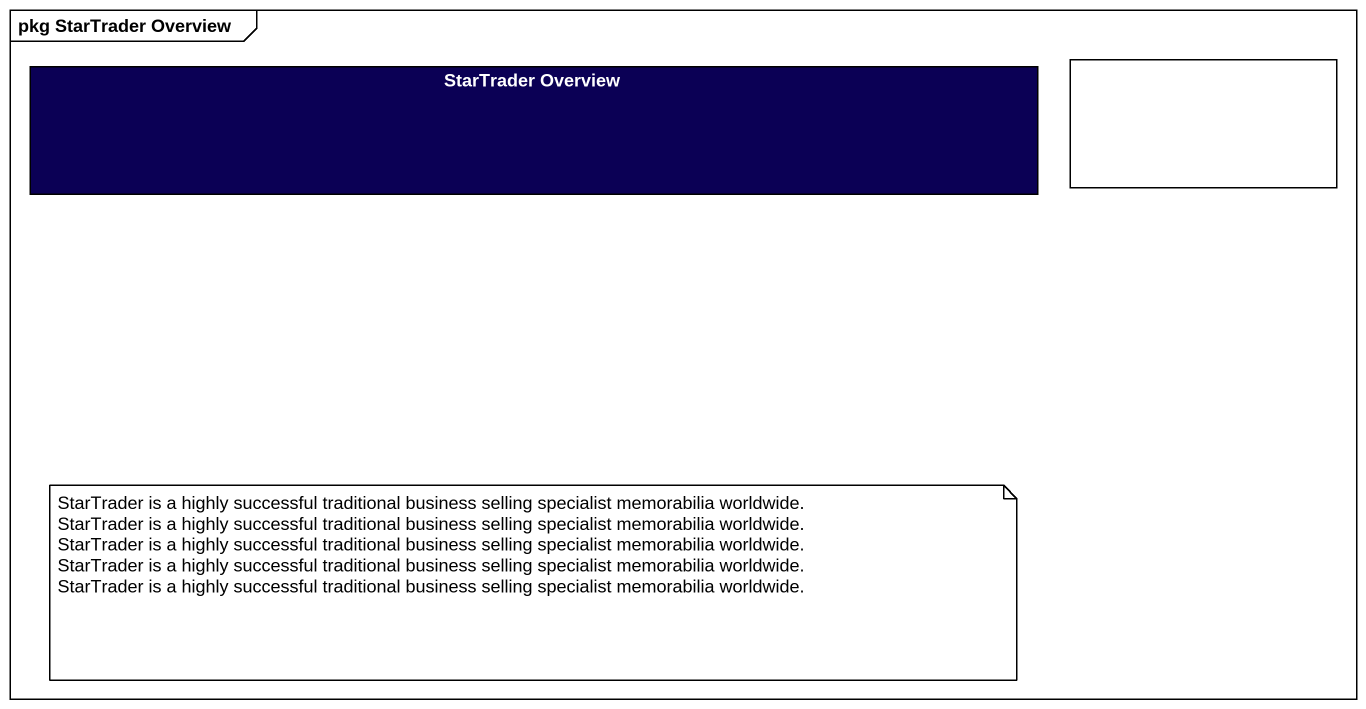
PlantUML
@startuml
mainframe pkg StarTrader Overview
rectangle "StarTrader Overview" as StarTrader_Overview #0B0055
rectangle " " as rectangle1
note as N1
  StarTrader is a highly successful traditional business selling specialist memorabilia worldwide.
  StarTrader is a highly successful traditional business selling specialist memorabilia worldwide.
  StarTrader is a highly successful traditional business selling specialist memorabilia worldwide.
  StarTrader is a highly successful traditional business selling specialist memorabilia worldwide.
  StarTrader is a highly successful traditional business selling specialist memorabilia worldwide.
end note
@enduml
